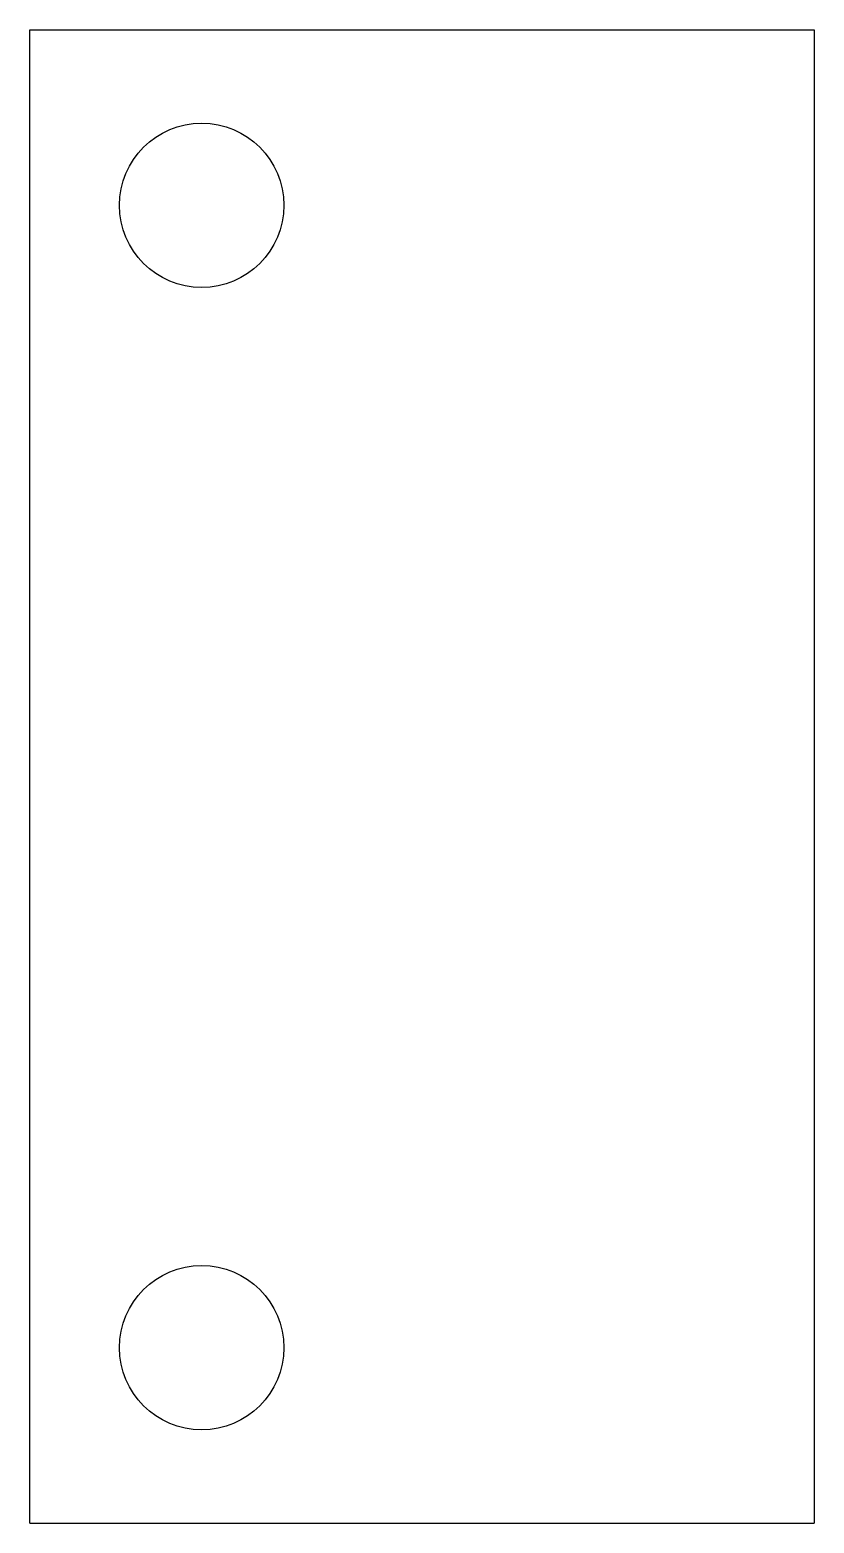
# Model space of a CAD drawing. Header units: millimetres. Extents: x 0 to 10.5, y 0 to 20.
import ezdxf

# ---------------------------------------------------------------- set-up
doc = ezdxf.new("R2010")
doc.units = ezdxf.units.MM

msp = doc.modelspace()

# ---------------------------------------------------------------- linework, layer by layer
for p, q in [((0, 20), (10.5, 20)), ((0, 0), (0, 20)), ((10.5, 20), (10.5, 0)), ((0, 0), (10.5, 0))]:
    msp.add_line(p, q)
for centre in [(2.3, 17.65), (2.3, 2.35)]:
    msp.add_circle(centre, 1.1)

doc.saveas('drawing.dxf')
